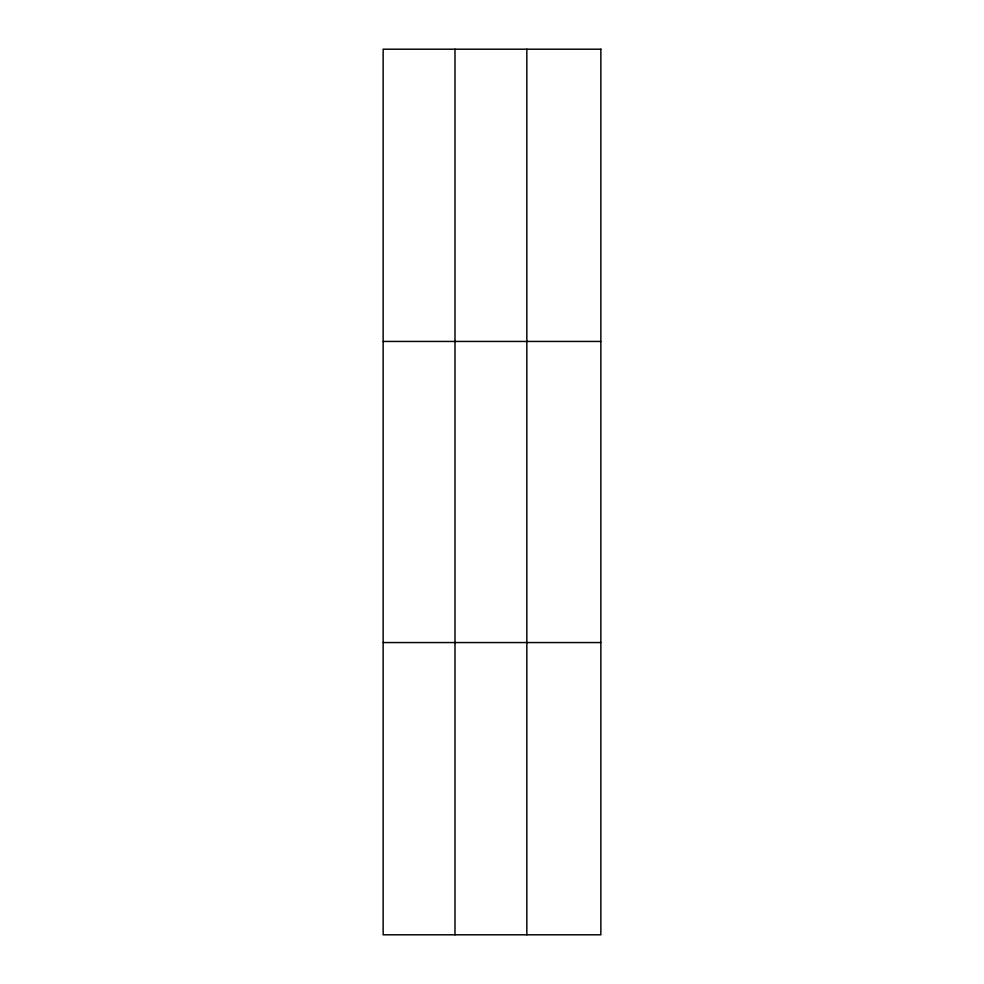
<?xml version="1.0" encoding="UTF-8"?>
<svg xmlns="http://www.w3.org/2000/svg" width="984" height="984" viewBox="0 0 984 984"><rect width="100%" height="100%" fill="white"/><g stroke="black" fill="none" stroke-linecap="round" stroke-linejoin="round"><path stroke-width="1.48" d="M454.989 49.2L454.989 934.8M526.834 49.2L526.834 934.8M383.145 341.448L600.855 341.448M383.145 642.552L600.855 642.552M600.855 49.2L600.855 934.8L383.145 934.8L383.145 49.2L600.855 49.2"/></g></svg>
